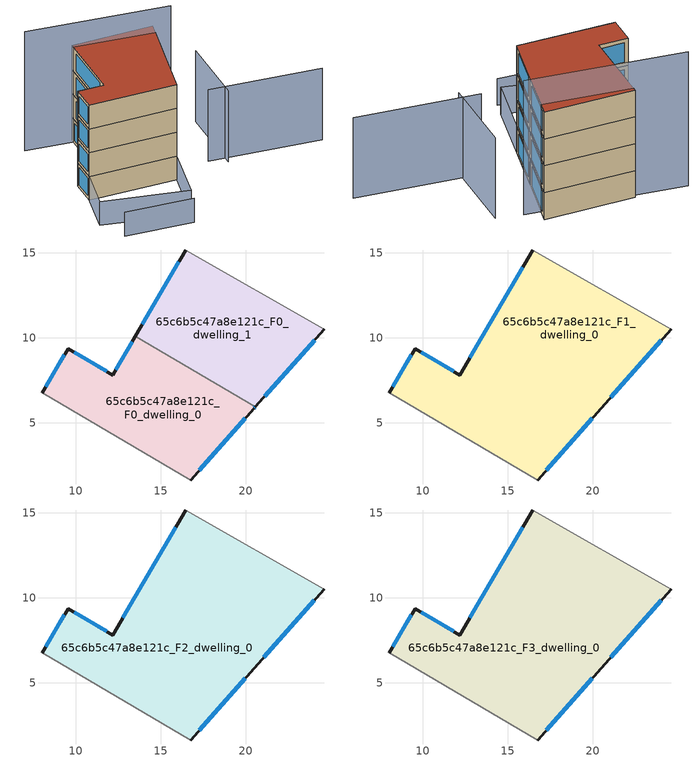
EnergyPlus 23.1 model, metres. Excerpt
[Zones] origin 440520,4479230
65c6b5c47a8e121c_F0_dwelling_0
 floor ground (EU_floor_Construction): 20.55,5.93 20.49,5.86 16.75,1.62 8.03,6.75 9.54,9.34 12.18,7.8 13.5,10.08 z0
 wall outside (EU_wall_Construction): 16.75,1.62 20.49,5.86 20.55,5.93 / 13.5,10.08 12.18,7.8 9.54,9.34 8.03,6.75 z0:3
 wall adiabatic (EU_wall_Construction): 8.03,6.75 16.75,1.62 z0:3
 wall to 65c6b5c47a8e121c_F0_dwelling_1 (EU_wall_Construction): 20.55,5.93 13.5,10.08 z0:3
 window (EU_Window_Construction): 20.5,5.87 20.54,5.92 / 17.27,2.21 19.97,5.27 / 9.33,8.98 8.24,7.11 / 11.81,8.01 9.91,9.13 / 13.32,9.76 12.36,8.11 z0.42:2.58
65c6b5c47a8e121c_F0_dwelling_1
 floor ground (EU_floor_Construction): 24.61,10.49 20.55,5.93 13.5,10.08 16.47,15.16 z0
 wall outside (EU_wall_Construction): 16.47,15.16 13.5,10.08 / 20.55,5.93 24.61,10.49 z0:3
 wall adiabatic (EU_wall_Construction): 24.61,10.49 16.47,15.16 z0:3
 window (EU_Window_Construction): 16.05,14.45 13.91,10.78 / 21.11,6.56 24.05,9.85 z0.42:2.58
65c6b5c47a8e121c_F1_dwelling_0
 floor to 65c6b5c47a8e121c_F0_dwelling_0 (EU_floor_Construction): 20.55,5.93 20.49,5.86 16.75,1.62 8.03,6.75 9.54,9.34 12.18,7.8 13.5,10.08 z3
 floor to 65c6b5c47a8e121c_F0_dwelling_1 (EU_floor_Construction): 24.61,10.49 20.55,5.93 13.5,10.08 16.47,15.16 z3
 wall outside (EU_wall_Construction): 16.75,1.62 20.49,5.86 24.61,10.49 / 16.47,15.16 12.18,7.8 9.54,9.34 8.03,6.75 z3:6
 wall adiabatic (EU_wall_Construction): 24.61,10.49 16.47,15.16 / 8.03,6.75 16.75,1.62 z3:6
 window (EU_Window_Construction): 21.06,6.5 24.04,9.84 / 17.27,2.21 19.97,5.27 / 9.33,8.98 8.24,7.11 / 11.81,8.01 9.91,9.13 / 15.87,14.14 12.77,8.82 z3.42:5.58
65c6b5c47a8e121c_F2_dwelling_0
 floor to 65c6b5c47a8e121c_F1_dwelling_0 (EU_floor_Construction): 24.61,10.49 20.49,5.86 16.75,1.62 8.03,6.75 9.54,9.34 12.18,7.8 16.47,15.16 z6
 wall outside (EU_wall_Construction): 16.75,1.62 20.49,5.86 24.61,10.49 / 16.47,15.16 12.18,7.8 9.54,9.34 8.03,6.75 z6:9
 wall adiabatic (EU_wall_Construction): 24.61,10.49 16.47,15.16 / 8.03,6.75 16.75,1.62 z6:9
 window (EU_Window_Construction): 21.06,6.5 24.04,9.84 / 17.27,2.21 19.97,5.27 / 9.33,8.98 8.24,7.11 / 11.81,8.01 9.91,9.13 / 15.87,14.14 12.77,8.82 z6.42:8.58
65c6b5c47a8e121c_F3_dwelling_0
 floor to 65c6b5c47a8e121c_F2_dwelling_0 (EU_floor_Construction): 24.61,10.49 20.49,5.86 16.75,1.62 8.03,6.75 9.54,9.34 12.18,7.8 16.47,15.16 z9
 wall outside (EU_wall_Construction): 16.75,1.62 20.49,5.86 24.61,10.49 / 16.47,15.16 12.18,7.8 9.54,9.34 8.03,6.75 z9:12
 wall adiabatic (EU_wall_Construction): 24.61,10.49 16.47,15.16 / 8.03,6.75 16.75,1.62 z9:12
 window (EU_Window_Construction): 21.06,6.5 24.04,9.84 / 17.27,2.21 19.97,5.27 / 9.33,8.98 8.24,7.11 / 11.81,8.01 9.91,9.13 / 15.87,14.14 12.77,8.82 z9.42:11.58
 roof outside (EU_roof_Construction): 20.49,5.86 24.61,10.49 16.47,15.16 12.18,7.8 9.54,9.34 8.03,6.75 16.75,1.62 z12
shading: 21.7,1.07 32.18,-6.22 / 22.78,-0.74 27.1,6.64 z0:9; 4.62,-0.38 11.14,-4.71 / 16.75,1.62 12.2,-3.56 / 12.2,-3.56 4.73,2.99 / 4.73,2.99 9.28,8.18 / 9.28,8.18 16.75,1.62 z0:3; 25.08,8.44 11.92,18 z0:15
[Building]
EU S2 Campaign: North Axis=0; Terrain=City; Solar Distribution=FullExterior
[Site:Location]
Madrid: Latitude=40.5; Longitude=-3.5; Time Zone=1; Elevation=609
[SizingPeriod:WeatherFileDays]
AnnualSizingPeriod: Begin Month=1; Begin Day of Month=1; End Month=12; End Day of Month=31; Day of Week for Start Day=Monday; Use Weather File Daylight Saving Period=No; Use Weather File Rain and Snow Indicators=No
[MATERIAL]
EU_InternalMass_Material: Roughness=MediumRough; Thickness=0.1; Conductivity=1; Density=1800; Specific Heat=900; Thermal Absorptance=0.9; Solar Absorptance=0.7; Visible Absorptance=0.7
[MATERIAL:NOMASS] Roughness=MediumRough; Thermal Absorptance=0.9; Solar Absorptance=0.7; Visible Absorptance=0.7
Name | Thermal Resistance
EU_wall_NoMass | 1.60022
EU_roof_NoMass | 1.57597
EU_floor_NoMass | 0.470652
[WINDOWMATERIAL:SIMPLEGLAZINGSYSTEM]
EU_Window_SimpleGlazing: UFactor=3.28802; Solar Heat Gain Coefficient=0.85; Visible Transmittance=0.85
[CONSTRUCTION]
EU_wall_Construction: EU_wall_NoMass
EU_roof_Construction: EU_roof_NoMass
EU_floor_Construction: EU_floor_NoMass
EU_InternalMass_Construction: EU_InternalMass_Material
EU_Window_Construction: EU_Window_SimpleGlazing
[ZONE] Type=1; Multiplier=1; Ceiling Height=autocalculate; Floor Area=autocalculate; Part of Total Floor Area=Yes
Name | Volume
65c6b5c47a8e121c_F0_dwelling_0 | 156.307
65c6b5c47a8e121c_F1_dwelling_0 | 312.616
65c6b5c47a8e121c_F2_dwelling_0; 65c6b5c47a8e121c_F3_dwelling_0 | 312.619
65c6b5c47a8e121c_F0_dwelling_1 | 156.308
[INTERNALMASS] Construction=EU_InternalMass_Construction
Name | Zone or ZoneList | Surface Area
65c6b5c47a8e121c_F0_dwelling_0_EU_InternalMass | 65c6b5c47a8e121c_F0_dwelling_0 | 52.1025
65c6b5c47a8e121c_F0_dwelling_1_EU_InternalMass | 65c6b5c47a8e121c_F0_dwelling_1 | 52.1027
65c6b5c47a8e121c_F1_dwelling_0_EU_InternalMass | 65c6b5c47a8e121c_F1_dwelling_0 | 104.206
65c6b5c47a8e121c_F2_dwelling_0_EU_InternalMass | 65c6b5c47a8e121c_F2_dwelling_0 | 104.206
65c6b5c47a8e121c_F3_dwelling_0_EU_InternalMass | 65c6b5c47a8e121c_F3_dwelling_0 | 104.206
[OTHEREQUIPMENT] Fuel Type=Electricity; Design Level Calculation Method=Watts/Area; Power per Zone Floor Area=1; Fraction Latent=0; Fraction Radiant=0; Fraction Lost=0; Carbon Dioxide Generation Rate=0; EndUse Subcategory=EU_Step8_InternalGains
Name | Zone or ZoneList or Space or SpaceList | Schedule
EU_Step8_InternalGain_65c6b5c47a8e121c_F0_dwelling_0_f000 | 65c6b5c47a8e121c_F0_dwelling_0 | EU_Step8_GainSchedule_65c6b5c47a8e121c_F0_dwelling_0_f000
EU_Step8_InternalGain_65c6b5c47a8e121c_F0_dwelling_1_f000 | 65c6b5c47a8e121c_F0_dwelling_1 | EU_Step8_GainSchedule_65c6b5c47a8e121c_F0_dwelling_1_f000
EU_Step8_InternalGain_65c6b5c47a8e121c_F1_dwelling_0_f000 | 65c6b5c47a8e121c_F1_dwelling_0 | EU_Step8_GainSchedule_65c6b5c47a8e121c_F1_dwelling_0_f000
EU_Step8_InternalGain_65c6b5c47a8e121c_F2_dwelling_0_f000 | 65c6b5c47a8e121c_F2_dwelling_0 | EU_Step8_GainSchedule_65c6b5c47a8e121c_F2_dwelling_0_f000
EU_Step8_InternalGain_65c6b5c47a8e121c_F3_dwelling_0_f000 | 65c6b5c47a8e121c_F3_dwelling_0 | EU_Step8_GainSchedule_65c6b5c47a8e121c_F3_dwelling_0_f000
[ZONEVENTILATION:DESIGNFLOWRATE] Schedule=EU_AlwaysOn; Design Flow Rate Calculation Method=AirChanges/Hour; Air Changes per Hour=0.480704; Ventilation Type=Natural; Fan Pressure Rise=0; Fan Total Efficiency=1; Constant Term Coefficient=1; Temperature Term Coefficient=0; Velocity Term Coefficient=0; Velocity Squared Term Coefficient=0; Minimum Indoor Temperature=-100; Maximum Indoor Temperature=100; Delta Temperature=-100; Minimum Outdoor Temperature=-100; Maximum Outdoor Temperature=100; Maximum Wind Speed=40
Name | Zone or ZoneList or Space or SpaceList
EU_ConstantAir_65c6b5c47a8e121c_F0_dwelling_0 | 65c6b5c47a8e121c_F0_dwelling_0
EU_ConstantAir_65c6b5c47a8e121c_F0_dwelling_1 | 65c6b5c47a8e121c_F0_dwelling_1
EU_ConstantAir_65c6b5c47a8e121c_F1_dwelling_0 | 65c6b5c47a8e121c_F1_dwelling_0
EU_ConstantAir_65c6b5c47a8e121c_F2_dwelling_0 | 65c6b5c47a8e121c_F2_dwelling_0
EU_ConstantAir_65c6b5c47a8e121c_F3_dwelling_0 | 65c6b5c47a8e121c_F3_dwelling_0
[HVACTEMPLATE:THERMOSTAT] Constant Heating Setpoint=20; Constant Cooling Setpoint=50
EU_HeatOnly_65c6b5c47a8e121c_F0_dwelling_0; EU_HeatOnly_65c6b5c47a8e121c_F0_dwelling_1; EU_HeatOnly_65c6b5c47a8e121c_F1_dwelling_0; EU_HeatOnly_65c6b5c47a8e121c_F2_dwelling_0; EU_HeatOnly_65c6b5c47a8e121c_F3_dwelling_0
[HVACTEMPLATE:ZONE:IDEALLOADSAIRSYSTEM] System Availability Schedule=EU_AlwaysOn; Maximum Heating Supply Air Temperature=50; Minimum Cooling Supply Air Temperature=13; Maximum Heating Supply Air Humidity Ratio=0.0156; Minimum Cooling Supply Air Humidity Ratio=0.0077; Heating Limit=NoLimit; Cooling Limit=NoLimit; Heating Availability Schedule=EU_AlwaysOn; Cooling Availability Schedule=EU_CoolingOff; Dehumidification Control Type=ConstantSensibleHeatRatio; Cooling Sensible Heat Ratio=0.7; Dehumidification Setpoint=60; Humidification Control Type=None; Humidification Setpoint=30; Outdoor Air Method=None; Outdoor Air Flow Rate per Person=0.00944; Outdoor Air Flow Rate per Zone Floor Area=0; Outdoor Air Flow Rate per Zone=0; Demand Controlled Ventilation Type=None; Outdoor Air Economizer Type=NoEconomizer; Heat Recovery Type=None; Sensible Heat Recovery Effectiveness=0.7; Latent Heat Recovery Effectiveness=0.65
Name | Template Thermostat
65c6b5c47a8e121c_F0_dwelling_0 | EU_HeatOnly_65c6b5c47a8e121c_F0_dwelling_0
65c6b5c47a8e121c_F0_dwelling_1 | EU_HeatOnly_65c6b5c47a8e121c_F0_dwelling_1
65c6b5c47a8e121c_F1_dwelling_0 | EU_HeatOnly_65c6b5c47a8e121c_F1_dwelling_0
65c6b5c47a8e121c_F2_dwelling_0 | EU_HeatOnly_65c6b5c47a8e121c_F2_dwelling_0
65c6b5c47a8e121c_F3_dwelling_0 | EU_HeatOnly_65c6b5c47a8e121c_F3_dwelling_0
[SIZING:ZONE] Zone Cooling Design Supply Air Temperature Input Method=SupplyAirTemperature; Zone Cooling Design Supply Air Temperature=13; Zone Heating Design Supply Air Temperature Input Method=SupplyAirTemperature; Zone Heating Design Supply Air Temperature=50; Zone Cooling Design Supply Air Humidity Ratio=0.008; Zone Heating Design Supply Air Humidity Ratio=0.008; Cooling Design Air Flow Method=DesignDay; Cooling Design Air Flow Rate=0; Cooling Minimum Air Flow per Zone Floor Area=0.000762; Cooling Minimum Air Flow=0; Cooling Minimum Air Flow Fraction=0.2; Heating Design Air Flow Method=DesignDay; Heating Design Air Flow Rate=0; Heating Maximum Air Flow per Zone Floor Area=0.002032; Heating Maximum Air Flow=0.141576; Heating Maximum Air Flow Fraction=0.3; Account for Dedicated Outdoor Air System=No; Dedicated Outdoor Air System Control Strategy=NeutralSupplyAir; Dedicated Outdoor Air Low Setpoint Temperature for Design=autosize; Dedicated Outdoor Air High Setpoint Temperature for Design=autosize; Zone Load Sizing Method=Sensible Load Only No Latent Load; Zone Latent Cooling Design Supply Air Humidity Ratio Input Method=HumidityRatioDifference; Zone Cooling Design Supply Air Humidity Ratio Difference=0.005; Zone Latent Heating Design Supply Air Humidity Ratio Input Method=HumidityRatioDifference; Zone Humidification Design Supply Air Humidity Ratio Difference=0.005
65c6b5c47a8e121c_F0_dwelling_0; 65c6b5c47a8e121c_F0_dwelling_1; 65c6b5c47a8e121c_F1_dwelling_0; 65c6b5c47a8e121c_F2_dwelling_0; 65c6b5c47a8e121c_F3_dwelling_0
[SCHEDULE:CONSTANT]
Name | Hourly Value
EU_AlwaysOn | 1
EU_CoolingOff | 0
[SCHEDULE:FILE] Column Number=1; Rows to Skip at Top=0; Number of Hours of Data=8760; Column Separator=Comma; Interpolate to Timestep=No; Minutes per Item=60; Adjust Schedule for Daylight Savings=Yes
Name | File
EU_Step8_GainSchedule_65c6b5c47a8e121c_F0_dwelling_0_f000 | ../../schedules/65c6b5c47a8e121c/65c6b5c47a8e121c_F0_dwelling_0_f000_gain.csv
EU_Step8_GainSchedule_65c6b5c47a8e121c_F0_dwelling_1_f000 | ../../schedules/65c6b5c47a8e121c/65c6b5c47a8e121c_F0_dwelling_1_f000_gain.csv
EU_Step8_GainSchedule_65c6b5c47a8e121c_F1_dwelling_0_f000 | ../../schedules/65c6b5c47a8e121c/65c6b5c47a8e121c_F1_dwelling_0_f000_gain.csv
EU_Step8_GainSchedule_65c6b5c47a8e121c_F2_dwelling_0_f000 | ../../schedules/65c6b5c47a8e121c/65c6b5c47a8e121c_F2_dwelling_0_f000_gain.csv
EU_Step8_GainSchedule_65c6b5c47a8e121c_F3_dwelling_0_f000 | ../../schedules/65c6b5c47a8e121c/65c6b5c47a8e121c_F3_dwelling_0_f000_gain.csv
